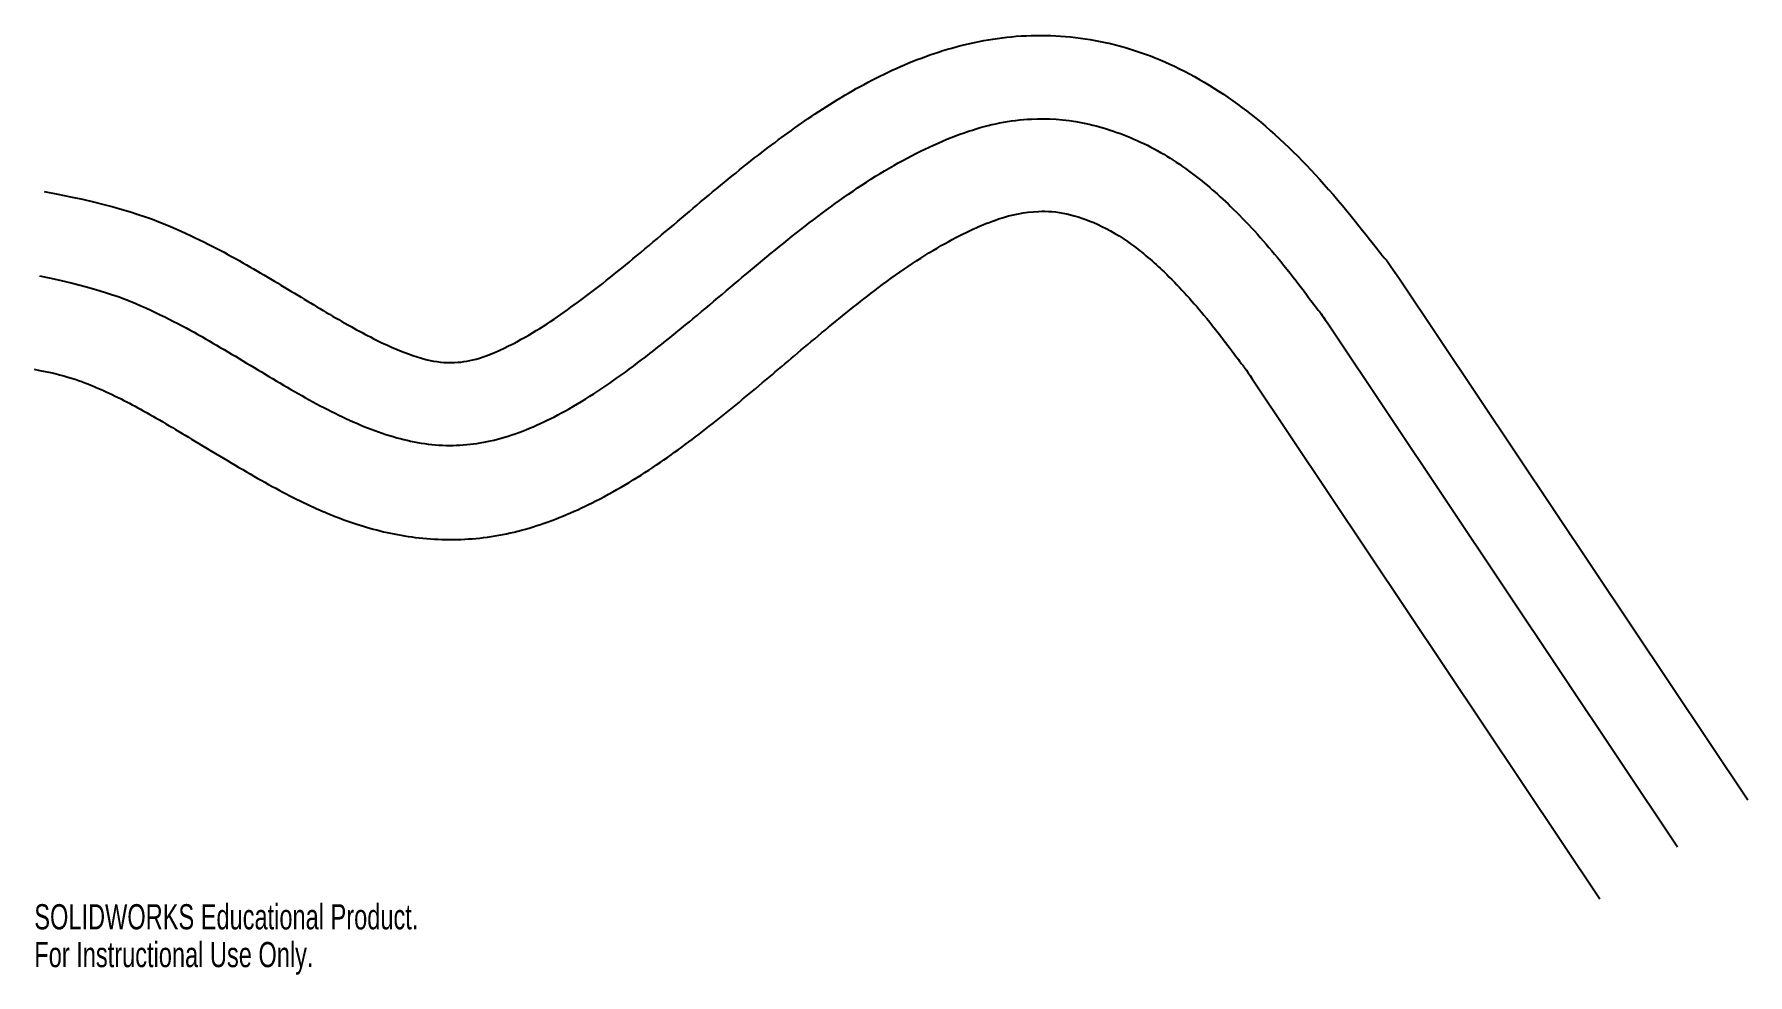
# Model space of a CAD drawing. Header units: millimetres. Extents: x -131 to 197, y -123 to 57.
import ezdxf

# ---------------------------------------------------------------- set-up
doc = ezdxf.new("R2010")
doc.units = ezdxf.units.MM
doc.styles.add('SLDTEXTSTYLE0', font='TXT', dxfattribs={"width": 0.7})

msp = doc.modelspace()

# ---------------------------------------------------------------- linework, layer by layer
at = {"color": 7, "linetype": 'Continuous'}
for p, q in [((130.82, 9.91), (197.46, -89.88)), ((117.35, 0.92), (183.99, -98.88)), ((102.42, -9.05), (169.06, -108.85))]:
    msp.add_line(p, q, dxfattribs=at)
for points, knots in [([(-129.32, 26.84), (-114.91, 24.22), (-102.13, 19.18), (-90.66, 13.01), (-80.21, 6.66), (-70.71, 0.95), (-62.46, -3.3), (-55.71, -5.67), (-50.69, -6.2), (-45.34, -5.18), (-36.62, -1.17), (-26.28, 5.86), (-14.88, 15.1), (-2.64, 25.55), (7.57, 33.92), (18.42, 41.89), (30.14, 48.93), (42.98, 54.35), (57.3, 57.27), (72.63, 56.52), (88.06, 51.39), (102.87, 41.89), (117.01, 28.13), (130.82, 9.91), (126.4, 16.14), (130.82, 9.91)], [0, 0, 0, 0, 0.047969, 0.092988, 0.135667, 0.175734, 0.212058, 0.242449, 0.265919, 0.282452, 0.300292, 0.331725, 0.372699, 0.420802, 0.473513, 0.516773, 0.560892, 0.605683, 0.651362, 0.699221, 0.749515, 0.802815, 0.860454, 0.92509, 1, 1, 1, 1]), ([(-130.22, 10.67), (-118.36, 8.33), (-106.73, 3.39), (-95.31, -3.08), (-84.07, -9.98), (-72.99, -16.23), (-62.04, -20.74), (-51.21, -22.42), (-40.47, -20.63), (-28.49, -15.18), (-16.49, -7.05), (-4.41, 2.74), (7.82, 13.19), (20.86, 23.72), (34.21, 32.69), (47.95, 38.93), (58.66, 41.13), (69.66, 40.59), (81.01, 36.81), (89.75, 31.53), (98.71, 23.94), (107.91, 13.8), (117.35, 0.92), (114.3, 5.28), (117.35, 0.92)], [0, 0, 0, 0, 0.041648, 0.085194, 0.130429, 0.17588, 0.219716, 0.260501, 0.298265, 0.335791, 0.381168, 0.431114, 0.484699, 0.540105, 0.597863, 0.653282, 0.705272, 0.742948, 0.780928, 0.822125, 0.857308, 0.897794, 0.94495, 1, 1, 1, 1]), ([(-131.22, -7.25), (-125.24, -8.33), (-118.02, -11.08), (-109.8, -15.37), (-99.17, -21.77), (-87.62, -28.72), (-78.67, -33.43), (-68.87, -37.4), (-57.95, -39.94), (-46.16, -40.09), (-35.08, -37.75), (-22.42, -32.34), (-11.01, -25.27), (-0.41, -17.26), (9.68, -8.84), (19.42, -0.51), (31.67, 9.39), (43.17, 17.14), (53.44, 21.84), (60.16, 23.25), (66.38, 22.95), (73.18, 20.65), (79.23, 16.99), (86.19, 11.07), (93.97, 2.49), (102.42, -9.05), (99.69, -5.14), (102.42, -9.05)], [0, 0, 0, 0, 0.022216, 0.050457, 0.084337, 0.129677, 0.178914, 0.215863, 0.254478, 0.295471, 0.338553, 0.37992, 0.430222, 0.479254, 0.527812, 0.575839, 0.622631, 0.680196, 0.73087, 0.772145, 0.797224, 0.819973, 0.846198, 0.872031, 0.905419, 0.94774, 1, 1, 1, 1])]:
    msp.add_open_spline(points, degree=3, knots=knots, dxfattribs=at)

# ---------------------------------------------------------------- texts
at = {"color": 7, "linetype": 'Continuous', "char_height": 4.8336, "attachment_point": 1, "style": 'SLDTEXTSTYLE0'}
for s, insert in [('SOLIDWORKS Educational Product.', (-131.22, -109.87)), ('For Instructional Use Only.', (-131.22, -117.12))]:
    msp.add_mtext(s, dxfattribs=dict(at, insert=insert))

doc.saveas('drawing.dxf')
